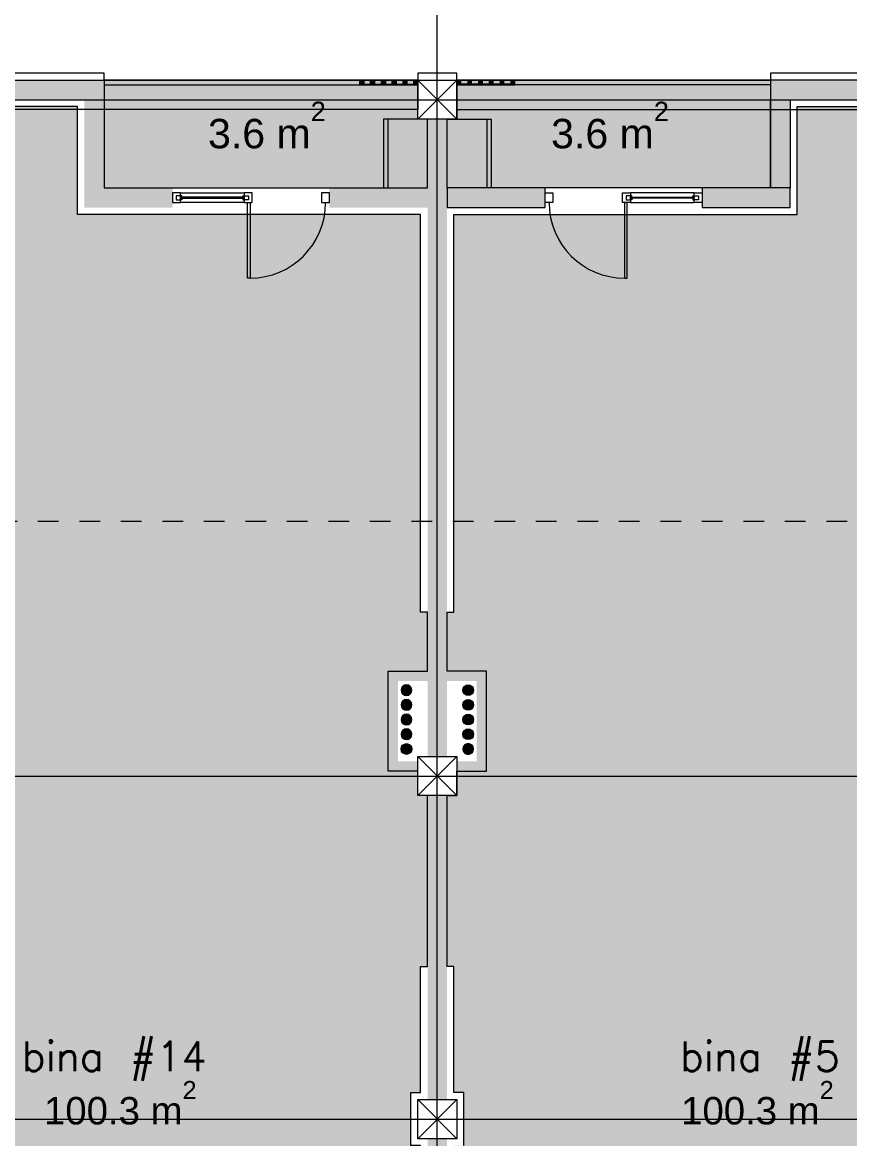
# Model space of a CAD drawing. Header units: millimetres. Extents: x 476244520 to 476657119, y 4620824743 to 4621446928.
# Drawn here: x 476406821 to 476415261, y 4621073856 to 4621085246 of the extents above; entities that cross this region are included whole.
import ezdxf

# ---------------------------------------------------------------- set-up
doc = ezdxf.new("R2010")
doc.units = ezdxf.units.MM
doc.header["$MEASUREMENT"] = 0
doc.linetypes.add('Dashed', pattern=[423.333333, 211.666667, -211.666667])
for name, color, linetype, lineweight in [('2D Drafting - General_Pen_No__1_Pen_No__7', 7, 'Continuous', 0), ('2D Drafting - General_Pen_No__250_Pen_No__7_Pen_No__250', 7, 'Continuous', 0), ('2D Drafting - General_Pen_No__250_Pen_No__7_Pen_No__7', 7, 'Continuous', 0), ('2D Drafting - General_Pen_No__7_Pen_No__7_Pen_No__7', 7, 'Continuous', 0), ('Annotation - Text_Pen_No__7_Pen_No__142', 142, 'Continuous', 0), ('Doors_Pen_No__7_Pen_No__7_Pen_No__7', 7, 'Continuous', 0), ('G-Anno-Nplt_Pen_No__142', 142, 'Continuous', 0), ('G-Anno-Nplt_Pen_No__151', 151, 'Continuous', 0), ('G-Anno-Nplt_Pen_No__255', 255, 'Continuous', 0), ('G-Anno-Nplt_Pen_No__4', 7, 'Continuous', 0), ('G-Anno-Nplt_Pen_No__7', 7, 'Continuous', 0), ('kar-panjara_Pen_No__7_Pen_No__7_Pen_No__7', 7, 'Continuous', 0), ('New_2D Drafting - General_Pen_No__250_Pen_No__7_Pen_No__255', 255, 'Continuous', 0), ('New_2D Drafting - General_Pen_No__30_Pen_No__9_Pen_No__9_Pen_No__255', 255, 'Continuous', 0), ('New_2D Drafting - General_Pen_No__30_Pen_No__9_Pen_No__9_Pen_No__7', 7, 'Continuous', 0), ('New_reg_nak_Pen_No__250', 7, 'Continuous', 0), ('New_reg_nak_Pen_No__7', 7, 'Continuous', 0), ('New_shenobebi_Pen_No__1', 1, 'Continuous', 0), ('shaxtebi da milebi_Pen_No__1_Pen_No__1_Pen_No__1', 1, 'Continuous', 0), ('shaxtebi da milebi_Pen_No__1_Pen_No__1_Pen_No__5', 5, 'Continuous', 0), ('zoma_Pen_No__5_Pen_No__5', 5, 'Continuous', 0)]:
    doc.layers.add(name, color=color, linetype=linetype, lineweight=lineweight)
doc.layers.add('shaxtebi da milebi_Pen_No__5_Pen_No__5_Pen_No__252', color=7, linetype='Continuous', lineweight=0, true_color=0x666666)
doc.styles.add('GENERATED_STYLE_1', font='arial.ttf')

msp = doc.modelspace()

# ---------------------------------------------------------------- hatches: boundary and pattern name
at = {"layer": '2D Drafting - General_Pen_No__250_Pen_No__7_Pen_No__7', "linetype": 'Continuous', "lineweight": 0}
for points in [[(476407654.207, 4621084456.437), (476406654.205, 4621084456.437), (476406654.205, 4621084656.437), (476407654.207, 4621084656.437)], [(476414454.207, 4621084456.437), (476415454.207, 4621084456.437), (476415454.207, 4621084656.437), (476414454.207, 4621084656.437)], [(476410854.207, 4621084606.437), (476410264.207, 4621084606.437), (476410264.207, 4621084616.437), (476410854.207, 4621084616.437)], [(476411254.207, 4621084606.437), (476411844.207, 4621084606.437), (476411844.207, 4621084616.437), (476411254.207, 4621084616.437)], [(476407454.207, 4621083556.438), (476407454.207, 4621084456.273), (476407654.207, 4621084456.273), (476407654.207, 4621083556.438)], [(476414454.207, 4621083556.438), (476414454.207, 4621084456.273), (476414654.207, 4621084456.273), (476414654.207, 4621083556.438)], [(476410954.207, 4621084256.437), (476410954.207, 4621077756.437), (476411154.207, 4621077756.437), (476411154.207, 4621084256.437)], [(476408354.205, 4621083356.44), (476407454.207, 4621083356.44), (476407454.207, 4621083556.44), (476408354.205, 4621083556.44)], [(476410954.207, 4621083356.44), (476409954.205, 4621083356.44), (476409954.205, 4621083556.44), (476410954.207, 4621083556.44)], [(476411154.207, 4621083356.44), (476412154.209, 4621083356.44), (476412154.209, 4621083556.44), (476411154.207, 4621083556.44)], [(476413754.209, 4621083356.44), (476414654.207, 4621083356.44), (476414654.207, 4621083556.44), (476413754.209, 4621083556.44)], [(476410954.207, 4621078627.456), (476410554.207, 4621078627.456), (476410554.207, 4621077606.437), (476410854.207, 4621077606.437), (476410854.207, 4621077706.437), (476410654.207, 4621077706.437), (476410654.207, 4621078527.268), (476410954.207, 4621078527.268)], [(476411154.207, 4621078627.456), (476411554.207, 4621078627.456), (476411554.207, 4621077606.437), (476411254.207, 4621077606.437), (476411254.207, 4621077706.437), (476411454.207, 4621077706.437), (476411454.207, 4621078527.268), (476411154.207, 4621078527.268)], [(476410954.207, 4621077356.437), (476410954.207, 4621074256.437), (476411154.207, 4621074256.437), (476411154.207, 4621077356.437)], [(476410954.207, 4621073856.437), (476410954.207, 4621067356.437), (476411154.207, 4621067356.437), (476411154.207, 4621073856.437)]]:
    msp.add_hatch(color=7, dxfattribs=at).paths.add_polyline_path(points)
at = {"layer": 'G-Anno-Nplt_Pen_No__151', "linetype": 'Continuous', "lineweight": 0, "true_color": 0x1f2f3f}
for points in [[(476404224.207, 4621084186.437), (476404224.207, 4621077826.437), (476404424.207, 4621077826.437), (476404424.207, 4621077526.437), (476404724.207, 4621077526.437), (476404724.207, 4621076665.419), (476404324.207, 4621076665.419), (476404324.207, 4621074326.437), (476404424.207, 4621074326.437), (476404424.207, 4621073786.437), (476404324.207, 4621073786.437), (476404324.207, 4621069626.379), (476407724.207, 4621069626.379), (476407724.207, 4621067226.378), (476410484.207, 4621067226.378), (476410484.207, 4621067726.567), (476410884.207, 4621067726.567), (476410884.207, 4621073786.437), (476410784.207, 4621073786.437), (476410784.207, 4621074326.438), (476410884.207, 4621074326.438), (476410884.207, 4621075613.729), (476410954.207, 4621075613.729), (476410954.207, 4621077356.437), (476410854.207, 4621077356.437), (476410854.207, 4621077606.437), (476410554.207, 4621077606.437), (476410554.207, 4621078627.456), (476410954.207, 4621078627.456), (476410954.207, 4621079229.707), (476410884.207, 4621079229.707), (476410884.207, 4621083286.44), (476407384.207, 4621083286.44), (476407384.207, 4621084386.437), (476404424.207, 4621084386.437), (476404424.207, 4621084186.437)], [(476417884.207, 4621084186.437), (476417884.207, 4621077826.437), (476417684.207, 4621077826.437), (476417684.207, 4621077526.437), (476417384.207, 4621077526.437), (476417384.207, 4621076665.419), (476417784.207, 4621076665.419), (476417784.207, 4621074326.437), (476417684.207, 4621074326.437), (476417684.207, 4621073786.437), (476417784.207, 4621073786.437), (476417784.207, 4621069626.379), (476414384.207, 4621069626.379), (476414384.207, 4621067226.378), (476411624.207, 4621067226.378), (476411624.207, 4621067726.567), (476411224.207, 4621067726.567), (476411224.207, 4621073786.437), (476411324.207, 4621073786.437), (476411324.207, 4621074326.438), (476411224.207, 4621074326.438), (476411224.207, 4621075613.729), (476411154.207, 4621075613.729), (476411154.207, 4621077356.437), (476411254.207, 4621077356.437), (476411254.207, 4621077606.437), (476411554.207, 4621077606.437), (476411554.207, 4621078627.456), (476411154.207, 4621078627.456), (476411154.207, 4621079229.707), (476411224.207, 4621079229.707), (476411224.207, 4621083286.44), (476414724.207, 4621083286.44), (476414724.207, 4621084386.437), (476417684.207, 4621084386.437), (476417684.207, 4621084186.437)]]:
    msp.add_hatch(color=169, dxfattribs=at).paths.add_polyline_path(points)
at = {"layer": 'G-Anno-Nplt_Pen_No__255', "linetype": 'Continuous', "lineweight": 0, "true_color": 0x3f3f3f}
for points in [[(476410854.207, 4621084256.437), (476410854.207, 4621084656.437), (476407654.207, 4621084656.437), (476407654.207, 4621083556.441), (476410954.207, 4621083556.412), (476410954.207, 4621084256.437)], [(476411254.207, 4621084256.437), (476411254.207, 4621084656.437), (476414454.207, 4621084656.437), (476414454.207, 4621083556.441), (476411154.207, 4621083556.412), (476411154.207, 4621084256.437)]]:
    msp.add_hatch(color=250, dxfattribs=at).paths.add_polyline_path(points)
at = {"layer": 'New_2D Drafting - General_Pen_No__250_Pen_No__7_Pen_No__255', "linetype": 'Continuous', "lineweight": 0}
for points in [[(476410954.207, 4621083556.412), (476410504.207, 4621083556.412), (476410504.207, 4621084256.412), (476410954.207, 4621084256.412)], [(476411154.207, 4621083556.412), (476411604.207, 4621083556.412), (476411604.207, 4621084256.412), (476411154.207, 4621084256.412)]]:
    msp.add_hatch(color=255, dxfattribs=at).paths.add_polyline_path(points)
at = {"layer": 'New_2D Drafting - General_Pen_No__30_Pen_No__9_Pen_No__9_Pen_No__255', "linetype": 'Continuous', "lineweight": 0}
for points in [[(476410304.207, 4621084656.437), (476410304.207, 4621084616.437), (476410264.207, 4621084616.437), (476410264.207, 4621084656.437)], [(476410414.207, 4621084656.437), (476410414.207, 4621084616.437), (476410374.207, 4621084616.437), (476410374.207, 4621084656.437)], [(476410524.207, 4621084656.437), (476410524.207, 4621084616.437), (476410484.207, 4621084616.437), (476410484.207, 4621084656.437)], [(476410634.207, 4621084656.437), (476410634.207, 4621084616.437), (476410594.207, 4621084616.437), (476410594.207, 4621084656.437)], [(476410744.207, 4621084656.437), (476410744.207, 4621084616.437), (476410704.207, 4621084616.437), (476410704.207, 4621084656.437)], [(476410854.207, 4621084656.437), (476410854.207, 4621084616.437), (476410814.207, 4621084616.437), (476410814.207, 4621084656.437)], [(476411254.207, 4621084656.437), (476411254.207, 4621084616.437), (476411294.207, 4621084616.437), (476411294.207, 4621084656.437)], [(476411364.207, 4621084656.437), (476411364.207, 4621084616.437), (476411404.207, 4621084616.437), (476411404.207, 4621084656.437)], [(476411474.207, 4621084656.437), (476411474.207, 4621084616.437), (476411514.207, 4621084616.437), (476411514.207, 4621084656.437)], [(476411584.207, 4621084656.437), (476411584.207, 4621084616.437), (476411624.207, 4621084616.437), (476411624.207, 4621084656.437)], [(476411694.207, 4621084656.437), (476411694.207, 4621084616.437), (476411734.207, 4621084616.437), (476411734.207, 4621084656.437)], [(476411804.207, 4621084656.437), (476411804.207, 4621084616.437), (476411844.207, 4621084616.437), (476411844.207, 4621084656.437)]]:
    msp.add_hatch(color=255, dxfattribs=at).paths.add_polyline_path(points)
at = {"layer": 'shaxtebi da milebi_Pen_No__1_Pen_No__1_Pen_No__1', "linetype": 'Continuous', "lineweight": 0}
for points in [[(476410739.207, 4621077887.268, 1), (476410739.207, 4621077777.268, 1)], [(476411369.207, 4621077887.268, -1), (476411369.207, 4621077777.268, -1)]]:
    msp.add_hatch(color=1, dxfattribs=at).paths.add_polyline_path(points)
at = {"layer": 'shaxtebi da milebi_Pen_No__1_Pen_No__1_Pen_No__5', "linetype": 'Continuous', "lineweight": 0}
for points in [[(476410739.207, 4621078187.268, 1), (476410739.207, 4621078077.268, 1)], [(476411369.207, 4621078187.268, -1), (476411369.207, 4621078077.268, -1)], [(476410739.207, 4621078037.268, 1), (476410739.207, 4621077927.268, 1)], [(476411369.207, 4621078037.268, -1), (476411369.207, 4621077927.268, -1)]]:
    msp.add_hatch(color=5, dxfattribs=at).paths.add_polyline_path(points)
at = {"layer": 'shaxtebi da milebi_Pen_No__5_Pen_No__5_Pen_No__252', "linetype": 'Continuous', "lineweight": 0, "true_color": 0x666666}
for points in [[(476410739.207, 4621078487.268, 1), (476410739.207, 4621078377.268, 1)], [(476411369.207, 4621078487.268, -1), (476411369.207, 4621078377.268, -1)], [(476410739.207, 4621078337.268, 1), (476410739.207, 4621078227.268, 1)], [(476411369.207, 4621078337.268, -1), (476411369.207, 4621078227.268, -1)]]:
    msp.add_hatch(color=251, dxfattribs=at).paths.add_polyline_path(points)

# ---------------------------------------------------------------- linework, layer by layer
at = {"layer": '2D Drafting - General_Pen_No__1_Pen_No__7', "color": 7, "linetype": 'Continuous', "lineweight": 0}
for p, q in [((476410854.207, 4621084256.437), (476411254.207, 4621084656.437)), ((476411254.207, 4621084256.437), (476410854.207, 4621084656.437)), ((476411254.207, 4621077356.437), (476410854.207, 4621077756.437)), ((476410854.207, 4621077356.437), (476411254.207, 4621077756.437)), ((476410854.207, 4621073856.437), (476411254.207, 4621074256.437)), ((476411254.207, 4621073856.437), (476410854.207, 4621074256.437))]:
    msp.add_line(p, q, dxfattribs=at)
at = {"layer": '2D Drafting - General_Pen_No__1_Pen_No__7', "color": 7, "linetype": 'Continuous', "lineweight": 0, "flags": 128}
for points in [[(476410854.207, 4621084356.437), (476404354.207, 4621084356.437), (476404354.207, 4621084656.437), (476410854.207, 4621084656.437)], [(476411254.207, 4621084256.437), (476410854.207, 4621084256.437), (476410854.207, 4621084656.437), (476411254.207, 4621084656.437)], [(476411254.207, 4621084356.437), (476417754.207, 4621084356.437), (476417754.207, 4621084656.437), (476411254.207, 4621084656.437)], [(476411254.207, 4621077356.437), (476410854.207, 4621077356.437), (476410854.207, 4621077756.437), (476411254.207, 4621077756.437)], [(476411254.207, 4621073856.437), (476410854.207, 4621073856.437), (476410854.207, 4621074256.437), (476411254.207, 4621074256.437)]]:
    msp.add_lwpolyline(points, close=True, dxfattribs=at)
at = {"layer": '2D Drafting - General_Pen_No__250_Pen_No__7_Pen_No__250', "color": 7, "linetype": 'Continuous', "lineweight": 0, "flags": 128}
for points in [[(476414454.207, 4621084456.437), (476415454.207, 4621084456.437), (476415454.207, 4621084656.437), (476414454.207, 4621084656.437)], [(476410854.207, 4621084606.437), (476410264.207, 4621084606.437), (476410264.207, 4621084616.437), (476410854.207, 4621084616.437)], [(476411254.207, 4621084606.437), (476411844.207, 4621084606.437), (476411844.207, 4621084616.437), (476411254.207, 4621084616.437)], [(476414454.207, 4621083556.438), (476414454.207, 4621084456.273), (476414654.207, 4621084456.273), (476414654.207, 4621083556.438)], [(476411154.207, 4621083356.44), (476412154.209, 4621083356.44), (476412154.209, 4621083556.44), (476411154.207, 4621083556.44)], [(476413754.209, 4621083356.44), (476414654.207, 4621083356.44), (476414654.207, 4621083556.44), (476413754.209, 4621083556.44)]]:
    msp.add_lwpolyline(points, close=True, dxfattribs=at)
at = {"layer": '2D Drafting - General_Pen_No__7_Pen_No__7_Pen_No__7', "color": 7, "linetype": 'Continuous', "lineweight": 0, "flags": 128}
for points in [[(476408434.205, 4621083506.462), (476409084.205, 4621083506.433), (476409084.2, 4621083406.494), (476408434.2, 4621083406.523)], [(476413674.209, 4621083506.462), (476413024.209, 4621083506.433), (476413024.214, 4621083406.494), (476413674.214, 4621083406.523)]]:
    msp.add_lwpolyline(points, close=True, dxfattribs=at)
at = {"layer": '2D Drafting - General_Pen_No__7_Pen_No__7_Pen_No__7', "color": 7, "linetype": 'Continuous', "lineweight": 0}
for centre, start, end in [((476409143.889, 4621083406.481), 269.9974687, 359.994289), ((476412964.525, 4621083406.481), 180.005711, 270.0025313)]:
    msp.add_arc(centre, 770.311, start, end, dxfattribs=at)
at = {"layer": 'Doors_Pen_No__7_Pen_No__7_Pen_No__7', "color": 7, "linetype": 'Continuous', "lineweight": 0, "flags": 128}
for points in [[(476409117.223, 4621083406.482), (476409143.889, 4621083406.481), (476409143.855, 4621082636.17), (476409117.189, 4621082636.171)], [(476412991.192, 4621083406.482), (476412964.525, 4621083406.481), (476412964.559, 4621082636.17), (476412991.226, 4621082636.171)]]:
    msp.add_lwpolyline(points, close=True, dxfattribs=at)
at = {"layer": 'G-Anno-Nplt_Pen_No__4', "color": 7, "linetype": 'Continuous', "lineweight": 0, "flags": 128}
for points in [[(476410854.207, 4621084256.437), (476410854.207, 4621084656.437), (476407654.207, 4621084656.437), (476407654.207, 4621083556.441), (476410954.207, 4621083556.412), (476410954.207, 4621084256.437)], [(476411254.207, 4621084256.437), (476411254.207, 4621084656.437), (476414454.207, 4621084656.437), (476414454.207, 4621083556.441), (476411154.207, 4621083556.412), (476411154.207, 4621084256.437)]]:
    msp.add_lwpolyline(points, close=True, dxfattribs=at)
for points in [[(476404324.207, 4621069626.379), (476407724.207, 4621069626.379), (476407724.207, 4621067226.378), (476410484.207, 4621067226.378), (476410484.207, 4621067726.567), (476410884.207, 4621067726.567), (476410884.207, 4621073786.437), (476410784.207, 4621073786.437), (476410784.207, 4621074326.438), (476410884.207, 4621074326.438), (476410884.207, 4621075613.729), (476410954.207, 4621075613.729), (476410954.207, 4621077356.437), (476410854.207, 4621077356.437), (476410854.207, 4621077606.437), (476410554.207, 4621077606.437), (476410554.207, 4621078627.456), (476410954.207, 4621078627.456), (476410954.207, 4621079229.707), (476410884.207, 4621079229.707), (476410884.207, 4621083286.44), (476407384.207, 4621083286.44), (476407384.207, 4621084386.437), (476404424.207, 4621084386.437)], [(476411324.207, 4621073786.437), (476411324.207, 4621074326.438), (476411224.207, 4621074326.438), (476411224.207, 4621075613.729), (476411154.207, 4621075613.729), (476411154.207, 4621077356.437), (476411254.207, 4621077356.437), (476411254.207, 4621077606.437), (476411554.207, 4621077606.437), (476411554.207, 4621078627.456), (476411154.207, 4621078627.456), (476411154.207, 4621079229.707), (476411224.207, 4621079229.707), (476411224.207, 4621083286.44), (476414724.207, 4621083286.44), (476414724.207, 4621084386.437), (476417684.207, 4621084386.437)]]:
    msp.add_lwpolyline(points, dxfattribs=at)
at = {"layer": 'kar-panjara_Pen_No__7_Pen_No__7_Pen_No__7', "color": 7, "linetype": 'Continuous', "lineweight": 0, "flags": 128}
for points in [[(476408434.205, 4621083506.462), (476408354.205, 4621083506.465), (476408354.2, 4621083406.465), (476408434.2, 4621083406.462)], [(476409164.205, 4621083506.49), (476409084.205, 4621083506.494), (476409084.2, 4621083406.494), (476409164.2, 4621083406.49)], [(476409954.205, 4621083506.413), (476409874.205, 4621083506.416), (476409874.2, 4621083406.416), (476409954.2, 4621083406.413)], [(476412154.209, 4621083506.413), (476412234.209, 4621083506.416), (476412234.214, 4621083406.416), (476412154.214, 4621083406.413)], [(476412944.209, 4621083506.49), (476413024.209, 4621083506.494), (476413024.214, 4621083406.494), (476412944.214, 4621083406.49)], [(476413674.209, 4621083506.462), (476413754.209, 4621083506.465), (476413754.214, 4621083406.465), (476413674.214, 4621083406.462)], [(476408389.202, 4621083436.525), (476408434.202, 4621083436.523), (476408434.202, 4621083451.523), (476408434.203, 4621083461.523), (476408449.203, 4621083461.522), (476408449.204, 4621083476.522), (476408389.204, 4621083476.525)], [(476408434.202, 4621083451.523), (476409084.202, 4621083451.494), (476409084.203, 4621083461.494), (476408434.203, 4621083461.523)], [(476408449.202, 4621083436.522), (476408434.202, 4621083436.523), (476408434.202, 4621083451.523), (476408449.202, 4621083451.522)], [(476409069.202, 4621083436.495), (476409084.202, 4621083436.494), (476409084.202, 4621083451.494), (476409069.202, 4621083451.495)], [(476409129.202, 4621083436.492), (476409084.202, 4621083436.494), (476409084.202, 4621083451.494), (476409084.203, 4621083461.494), (476409069.203, 4621083461.495), (476409069.204, 4621083476.495), (476409129.204, 4621083476.492)], [(476412979.212, 4621083436.492), (476413024.212, 4621083436.494), (476413024.212, 4621083451.494), (476413024.211, 4621083461.494), (476413039.211, 4621083461.495), (476413039.211, 4621083476.495), (476412979.211, 4621083476.492)], [(476413674.212, 4621083451.523), (476413024.212, 4621083451.494), (476413024.211, 4621083461.494), (476413674.211, 4621083461.523)], [(476413039.212, 4621083436.495), (476413024.212, 4621083436.494), (476413024.212, 4621083451.494), (476413039.212, 4621083451.495)], [(476413719.212, 4621083436.525), (476413674.212, 4621083436.523), (476413674.212, 4621083451.523), (476413674.211, 4621083461.523), (476413659.211, 4621083461.522), (476413659.211, 4621083476.522), (476413719.211, 4621083476.525)], [(476413659.212, 4621083436.522), (476413674.212, 4621083436.523), (476413674.212, 4621083451.523), (476413659.212, 4621083451.522)]]:
    msp.add_lwpolyline(points, close=True, dxfattribs=at)
at = {"layer": 'New_2D Drafting - General_Pen_No__30_Pen_No__9_Pen_No__9_Pen_No__7', "color": 7, "linetype": 'Continuous', "lineweight": 0, "flags": 128}
for points in [[(476410304.207, 4621084656.437), (476410304.207, 4621084616.437), (476410264.207, 4621084616.437), (476410264.207, 4621084656.437)], [(476410414.207, 4621084656.437), (476410414.207, 4621084616.437), (476410374.207, 4621084616.437), (476410374.207, 4621084656.437)], [(476410524.207, 4621084656.437), (476410524.207, 4621084616.437), (476410484.207, 4621084616.437), (476410484.207, 4621084656.437)], [(476410634.207, 4621084656.437), (476410634.207, 4621084616.437), (476410594.207, 4621084616.437), (476410594.207, 4621084656.437)], [(476410744.207, 4621084656.437), (476410744.207, 4621084616.437), (476410704.207, 4621084616.437), (476410704.207, 4621084656.437)], [(476410854.207, 4621084656.437), (476410854.207, 4621084616.437), (476410814.207, 4621084616.437), (476410814.207, 4621084656.437)], [(476411254.207, 4621084656.437), (476411254.207, 4621084616.437), (476411294.207, 4621084616.437), (476411294.207, 4621084656.437)], [(476411364.207, 4621084656.437), (476411364.207, 4621084616.437), (476411404.207, 4621084616.437), (476411404.207, 4621084656.437)], [(476411474.207, 4621084656.437), (476411474.207, 4621084616.437), (476411514.207, 4621084616.437), (476411514.207, 4621084656.437)], [(476411584.207, 4621084656.437), (476411584.207, 4621084616.437), (476411624.207, 4621084616.437), (476411624.207, 4621084656.437)], [(476411694.207, 4621084656.437), (476411694.207, 4621084616.437), (476411734.207, 4621084616.437), (476411734.207, 4621084656.437)], [(476411804.207, 4621084656.437), (476411804.207, 4621084616.437), (476411844.207, 4621084616.437), (476411844.207, 4621084656.437)]]:
    msp.add_lwpolyline(points, close=True, dxfattribs=at)
at = {"layer": 'New_reg_nak_Pen_No__250', "color": 7, "linetype": 'Continuous', "lineweight": 0}
for p, q in [((476410549.685, 4621084256.412), (476410549.685, 4621083556.412)), ((476411558.729, 4621084256.412), (476411558.729, 4621083556.412))]:
    msp.add_line(p, q, dxfattribs=at)
at = {"layer": 'New_reg_nak_Pen_No__250', "color": 7, "linetype": 'Continuous', "lineweight": 0, "flags": 128}
for points in [[(476407654.207, 4621084606.437), (476410854.207, 4621084606.437), (476410854.207, 4621084656.437), (476407654.207, 4621084656.437)], [(476414454.207, 4621084606.437), (476411254.207, 4621084606.437), (476411254.207, 4621084656.437), (476414454.207, 4621084656.437)], [(476410954.207, 4621083556.412), (476410954.207, 4621084256.412), (476410504.207, 4621084256.412), (476410504.207, 4621083556.412)], [(476411154.207, 4621083556.412), (476411154.207, 4621084256.412), (476411604.207, 4621084256.412), (476411604.207, 4621083556.412)]]:
    msp.add_lwpolyline(points, close=True, dxfattribs=at)
at = {"layer": 'New_reg_nak_Pen_No__7', "color": 7, "linetype": 'Continuous', "lineweight": 0, "flags": 128}
for points in [[(476407654.207, 4621084656.437), (476407654.207, 4621084726.437), (476404354.207, 4621084726.437), (476404354.207, 4621084656.437)], [(476411254.207, 4621084656.437), (476411254.207, 4621084726.437), (476410854.207, 4621084726.437), (476410854.207, 4621084656.437)], [(476417754.207, 4621084656.437), (476417754.207, 4621084726.437), (476414454.207, 4621084726.437), (476414454.207, 4621084656.437)]]:
    msp.add_lwpolyline(points, dxfattribs=at)
at = {"layer": 'New_shenobebi_Pen_No__1', "color": 1, "linetype": 'Dashed', "lineweight": 0}
msp.add_lwpolyline([(476436401.006, 4621080152.14), (476385327.793, 4621080152.14)], dxfattribs=at)
at = {"layer": 'shaxtebi da milebi_Pen_No__1_Pen_No__1_Pen_No__1', "color": 1, "linetype": 'Continuous', "lineweight": 0, "flags": 128}
for points in [[(476410739.207, 4621077887.268, -1), (476410739.207, 4621077777.268, -1)], [(476411369.207, 4621077887.268, 1), (476411369.207, 4621077777.268, 1)]]:
    msp.add_lwpolyline(points, format="xyb", close=True, dxfattribs=at)
at = {"layer": 'shaxtebi da milebi_Pen_No__1_Pen_No__1_Pen_No__5', "color": 5, "linetype": 'Continuous', "lineweight": 0, "flags": 128}
for points in [[(476410739.207, 4621078187.268, 1), (476410739.207, 4621078077.268, 1)], [(476411369.207, 4621078187.268, -1), (476411369.207, 4621078077.268, -1)], [(476410739.207, 4621078037.268, 1), (476410739.207, 4621077927.268, 1)], [(476411369.207, 4621078037.268, -1), (476411369.207, 4621077927.268, -1)]]:
    msp.add_lwpolyline(points, format="xyb", close=True, dxfattribs=at)
at = {"layer": 'shaxtebi da milebi_Pen_No__5_Pen_No__5_Pen_No__252', "color": 251, "linetype": 'Continuous', "lineweight": 0, "true_color": 0x666666, "flags": 128}
for points in [[(476410739.207, 4621078487.268, 1), (476410739.207, 4621078377.268, 1)], [(476411369.207, 4621078487.268, -1), (476411369.207, 4621078377.268, -1)], [(476410739.207, 4621078337.268, 1), (476410739.207, 4621078227.268, 1)], [(476411369.207, 4621078337.268, -1), (476411369.207, 4621078227.268, -1)]]:
    msp.add_lwpolyline(points, format="xyb", close=True, dxfattribs=at)
at = {"layer": 'zoma_Pen_No__5_Pen_No__5', "color": 5, "linetype": 'Continuous', "lineweight": 0}
for p, q in [((476411054.207, 4621063446.84), (476411054.207, 4621088157.646)), ((476386273.656, 4621084456.437), (476436160.037, 4621084456.437)), ((476386273.656, 4621084456.437), (476436160.037, 4621084456.437)), ((476386273.656, 4621077556.437), (476436160.037, 4621077556.437)), ((476386273.656, 4621077556.437), (476436160.037, 4621077556.437)), ((476386273.656, 4621074056.437), (476436160.037, 4621074056.437)), ((476386273.656, 4621074056.437), (476436160.037, 4621074056.437))]:
    msp.add_line(p, q, dxfattribs=at)

# ---------------------------------------------------------------- texts
at = {"layer": 'Annotation - Text_Pen_No__7_Pen_No__142', "color": 142, "linetype": 'Continuous', "lineweight": 0, "char_height": 300, "attachment_point": 2}
for s, insert in [('\\A1;{\\pqc;\\Ftxt.shx;bina #1\\Ftxt.shx;4}', (476407759.091, 4621074846.713)), ('\\A1;{\\pqc;\\Ftxt.shx;bina #\\Ftxt.shx;5}', (476414344.881, 4621074846.495))]:
    msp.add_mtext(s, dxfattribs=dict(at, insert=insert))
at = {"layer": 'G-Anno-Nplt_Pen_No__142', "color": 142, "lineweight": 0, "char_height": 280, "attachment_point": 7, "style": 'GENERATED_STYLE_1'}
for insert in [(476407041.846, 4621073997.621), (476413541.368, 4621073997.621)]:
    msp.add_mtext('{\\fArial|b0|i0|c0|p34;100.3 m{\\H0.66x;\\S2^  ;}}', dxfattribs=dict(at, insert=insert))
at = {"layer": 'G-Anno-Nplt_Pen_No__7', "color": 7, "lineweight": 0, "char_height": 300, "attachment_point": 7, "style": 'GENERATED_STYLE_1'}
for insert in [(476408714.792, 4621083956.424), (476412214.792, 4621083956.424)]:
    msp.add_mtext('{\\fArial|b0|i0|c0|p34;3.6 m{\\H0.66x;\\S2^  ;}}', dxfattribs=dict(at, insert=insert))

doc.saveas('drawing.dxf')
